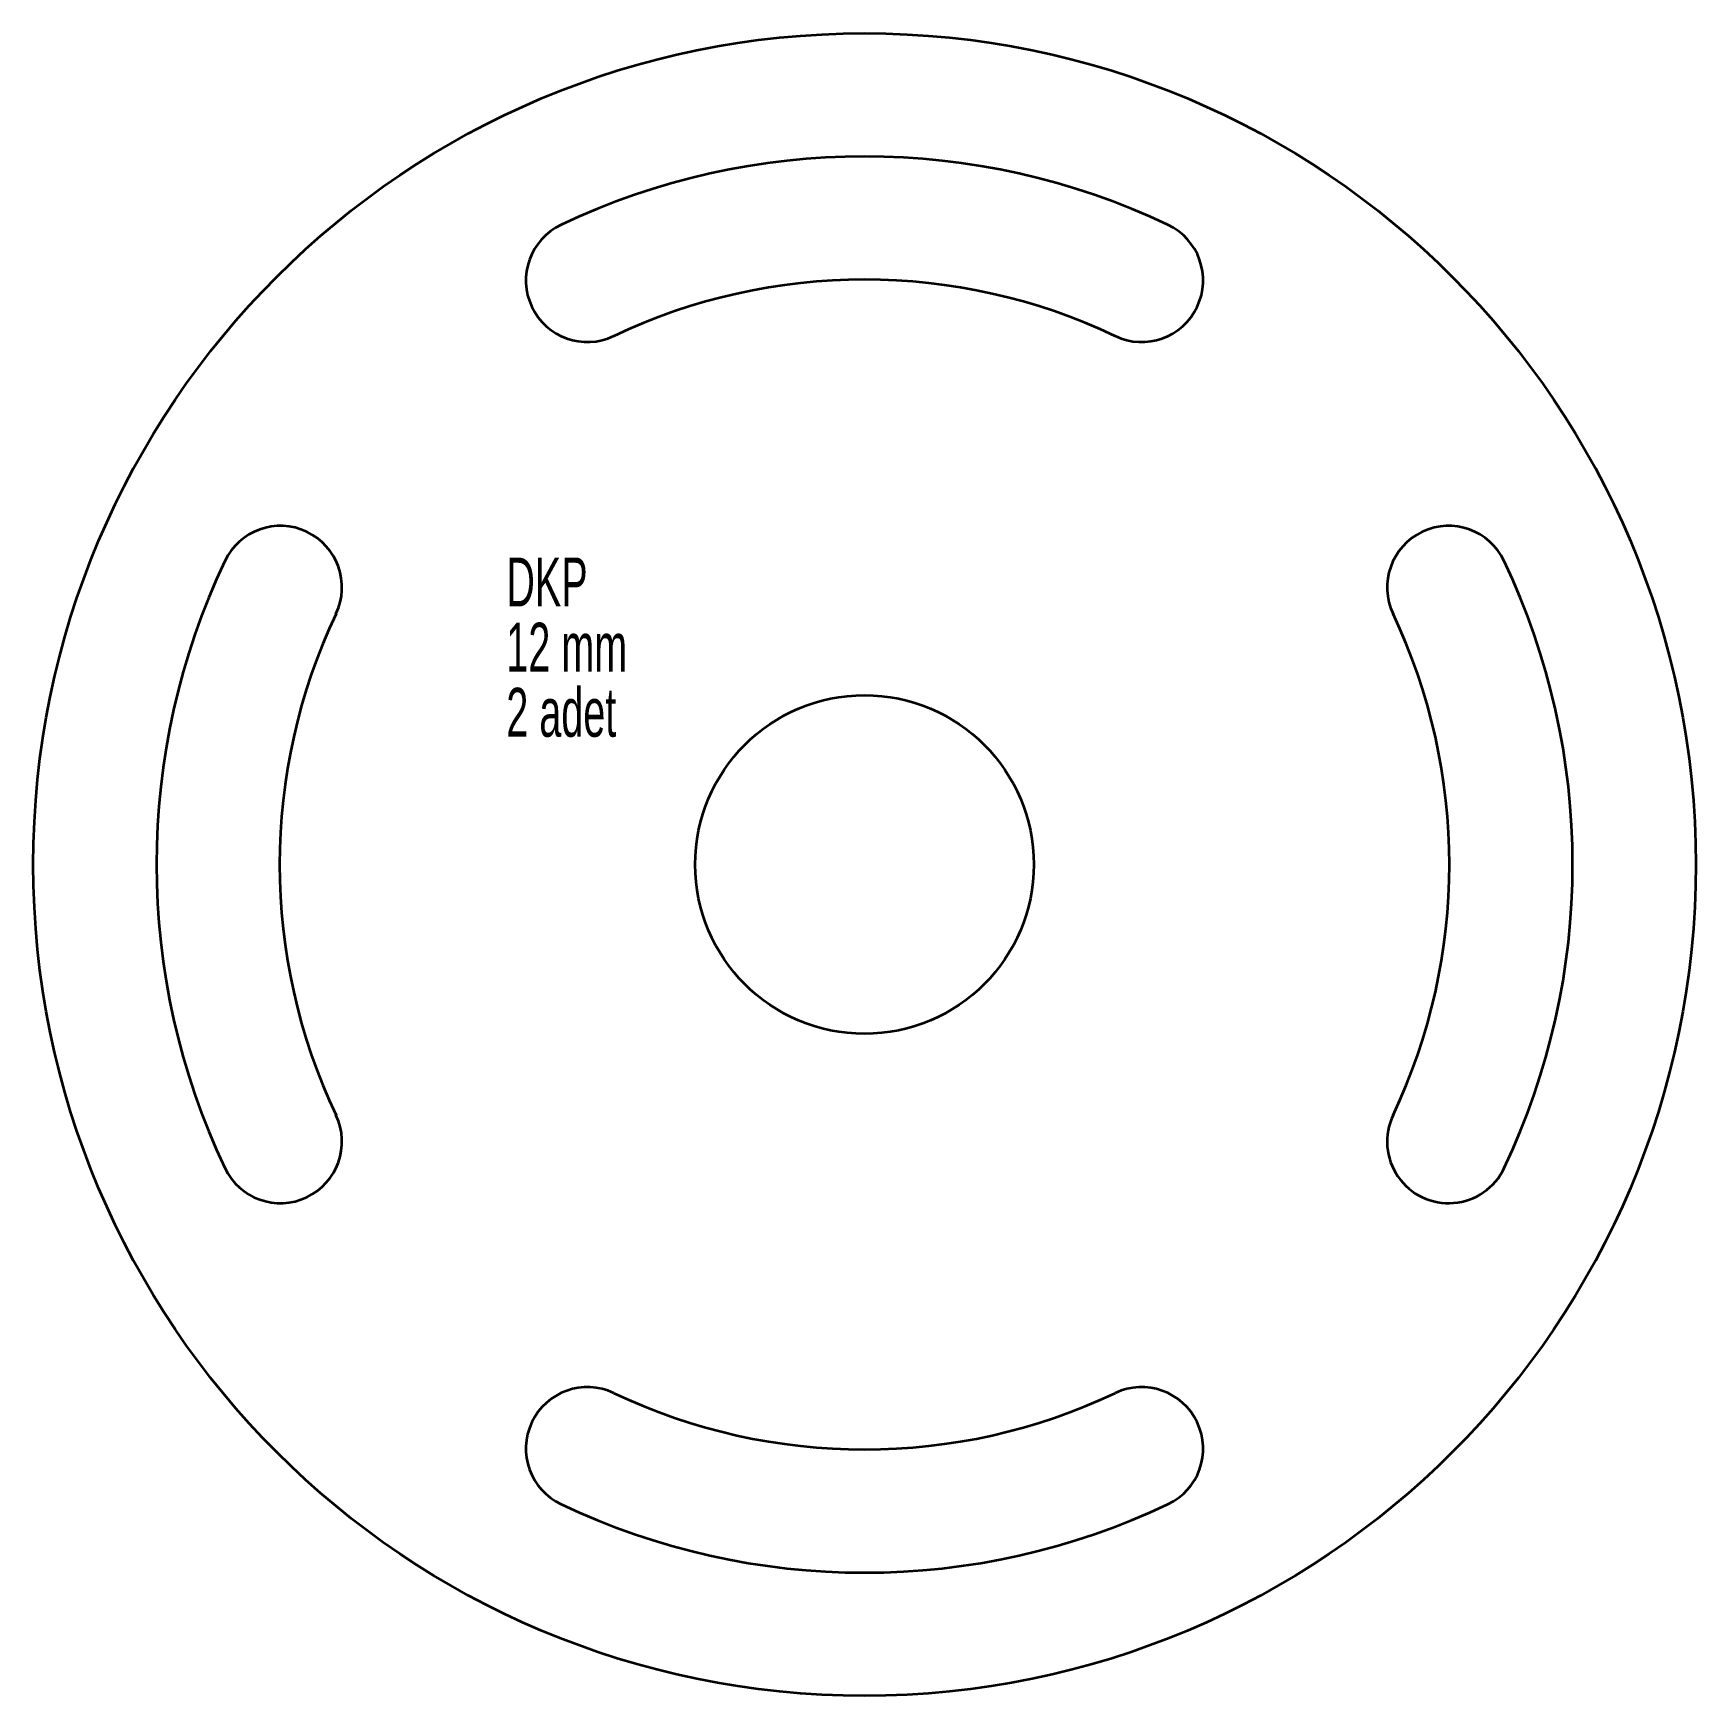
# Model space of a CAD drawing. Header units: millimetres. Extents: x 301 to 571, y -8 to 262.
import ezdxf

# ---------------------------------------------------------------- set-up
doc = ezdxf.new("R2010")
doc.units = ezdxf.units.MM
doc.styles.add('SLDTEXTSTYLE0', font='TXT', dxfattribs={"width": 0.605})

msp = doc.modelspace()

# ---------------------------------------------------------------- linework, layer by layer
at = {"color": 7, "linetype": 'Continuous', "lineweight": 35}
for radius in [135, 27.5]:
    msp.add_circle((435.94, 126.89), radius, dxfattribs=at)
for centre, radius, start, end in [((435.94, 126.89), 115, 64.6231, 115.3769), ((390.94, 221.76), 10, 115.3769, 295.3769), ((480.94, 221.76), 10, 244.6231, 64.6231), ((435.94, 126.89), 95, 64.6231, 115.3769), ((341.07, 171.89), 10, 334.6231, 154.6231), ((530.81, 171.89), 10, 25.3769, 205.3769), ((435.94, 126.89), 115, 154.6231, 205.3769), ((435.94, 126.89), 115, 334.6231, 25.3769), ((435.94, 126.89), 95, 154.6231, 205.3769), ((435.94, 126.89), 95, 334.6231, 25.3769), ((341.07, 81.89), 10, 205.3769, 25.3769), ((530.81, 81.89), 10, 154.6231, 334.6231), ((390.94, 32.02), 10, 64.6231, 244.6231), ((435.94, 126.89), 95, 244.6231, 295.3769), ((480.94, 32.02), 10, 295.3769, 115.3769), ((435.94, 126.89), 115, 244.6231, 295.3769)]:
    msp.add_arc(centre, radius, start, end, dxfattribs=at)

# ---------------------------------------------------------------- texts
at = {"color": 7, "linetype": 'Continuous', "lineweight": 0, "char_height": 7.938, "attachment_point": 1, "style": 'SLDTEXTSTYLE0'}
for s, insert in [('DKP', (377.77, 176.75)), ('12 mm', (377.77, 166.16)), ('2 adet', (377.77, 155.58))]:
    msp.add_mtext(s, dxfattribs=dict(at, insert=insert))

doc.saveas('drawing.dxf')
